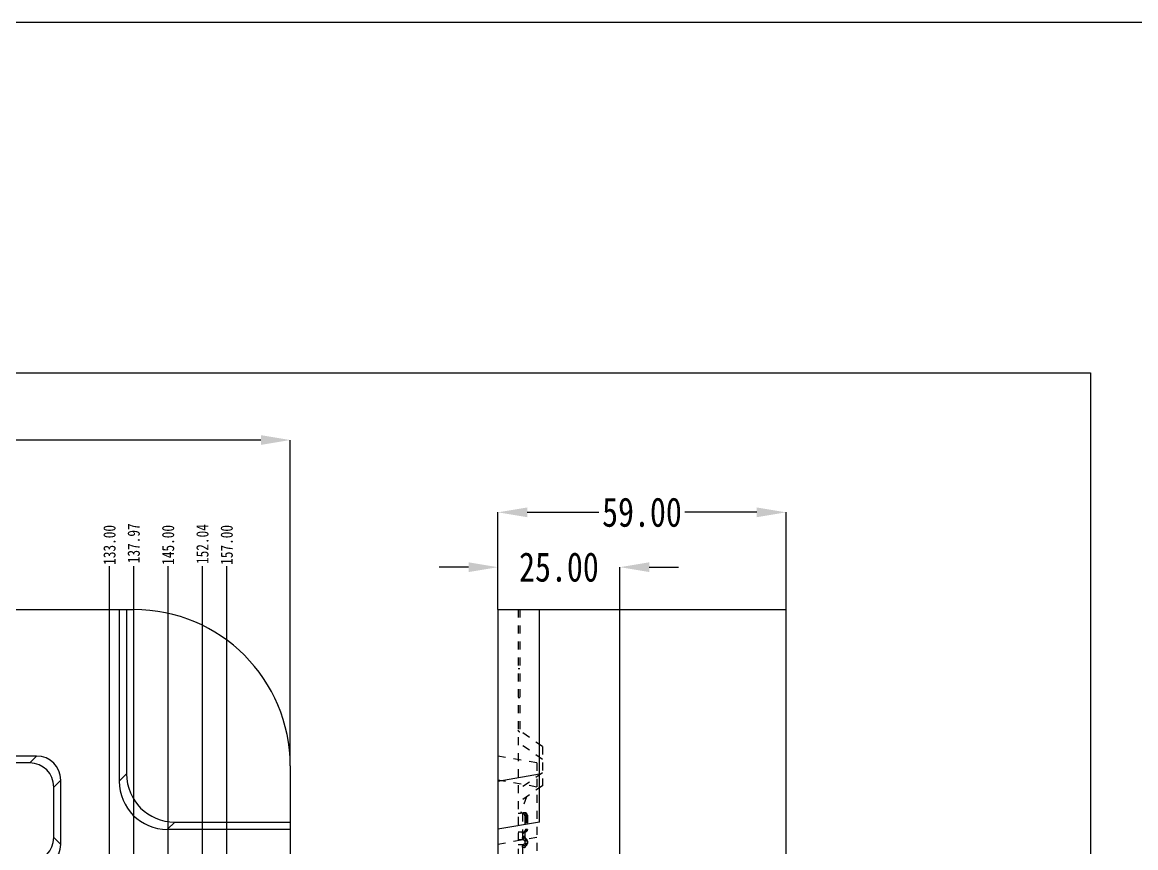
# Model space of a CAD drawing. Header units: millimetres. Extents: x -174 to 1895, y -261 to 458.
# Drawn here: x 273.4 to 501.4, y 288.7 to 457.7 of the extents above; entities that cross this region are included whole.
import ezdxf

# ---------------------------------------------------------------- set-up
doc = ezdxf.new("R2010")
doc.units = ezdxf.units.MM
doc.header["$LTSCALE"] = 16.335
doc.header["$PDMODE"] = 3
doc.header["$PDSIZE"] = 0.3125
doc.linetypes.add('HIDDEN', pattern=[0.2, 0.1, -0.1])
doc.layers.get('0').update_dxf_attribs({"linetype": 'CONTINUOUS'})
doc.layers.get('Defpoints').update_dxf_attribs({"linetype": 'CONTINUOUS'})
doc.layers.add('202', color=7, linetype='CONTINUOUS')
doc.layers.add('dim', color=82, linetype='CONTINUOUS', lineweight=9)
doc.styles.get("Standard").update_dxf_attribs({"font": 'txt', "width": 0.8})
doc.dimstyles.get("Standard").update_dxf_attribs({"dimtxt": 0.15625, "dimasz": 0.1875, "dimexe": 0.125, "dimexo": 0.0625, "dimtad": 0, "dimtih": 1, "dimtoh": 1, "dimdsep": 46, "dimtxsty": 'Standard', "dimcen": 0.09, "dimadec": 0, "dimazin": 0, "dimtp": 0.01, "dimtm": 0.01, "dimtfac": 1, "dimtofl": 0, "dimtmove": 0, "dimatfit": 3, "dimfxl": 0, "dimtolj": 1, "dimarcsym": 0})

# ---------------------------------------------------------------- blocks, each defined once
blk = doc.blocks.new('*D2')
at = {"color": 6, "lineweight": -2}
for p, q in [((364.78, 346.17), (358.78, 346.17)), ((370.78, 337.5), (370.78, 346.17)), ((395.78, 277.5), (395.78, 346.17)), ((401.78, 346.17), (407.78, 346.17))]:
    blk.add_line(p, q, dxfattribs=at)
at = {"color": 6}
for points in [[(364.78, 347.17), (364.78, 345.17), (370.78, 346.17)], [(401.78, 347.17), (401.78, 345.17), (395.78, 346.17)]]:
    blk.add_solid(points, dxfattribs=at)
at = {"layer": 'Defpoints', "color": 0}
for p in [(370.78, 346.17), (370.78, 337.5), (395.78, 277.5)]:
    blk.add_point(p, dxfattribs=at)
at = {"color": 4, "insert": (383.28, 346.17), "char_height": 6, "attachment_point": 5}
blk.add_mtext('\\A1;25.00', dxfattribs=at)
blk = doc.blocks.new('*D3')
at = {"color": 6, "lineweight": -2}
for p, q in [((370.78, 337.5), (370.78, 357.4)), ((376.78, 357.4), (391.48, 357.4)), ((423.78, 357.4), (409.08, 357.4)), ((429.78, 337.5), (429.78, 357.4))]:
    blk.add_line(p, q, dxfattribs=at)
at = {"color": 6}
for points in [[(376.78, 358.4), (376.78, 356.4), (370.78, 357.4)], [(423.78, 358.4), (423.78, 356.4), (429.78, 357.4)]]:
    blk.add_solid(points, dxfattribs=at)
at = {"layer": 'Defpoints', "color": 0}
for p in [(370.78, 357.4), (370.78, 337.5), (429.78, 337.5)]:
    blk.add_point(p, dxfattribs=at)
at = {"color": 4, "insert": (400.28, 357.4), "char_height": 6, "attachment_point": 5}
blk.add_mtext('\\A1;59.00', dxfattribs=at)
blk = doc.blocks.new('*D16')
at = {"layer": 'Defpoints', "color": 0}
for p in [(291.27, 346.4), (291.27, 234.7), (158.27, 195)]:
    blk.add_point(p, dxfattribs=at)
at = {"layer": 'dim', "color": 6, "lineweight": -2}
blk.add_line((291.27, 234.7), (291.27, 346.4), dxfattribs=at)
at = {"layer": 'dim', "color": 4, "insert": (291.27, 350.73), "char_height": 2.5, "attachment_point": 5, "rotation": 90}
blk.add_mtext('\\A1;133.00', dxfattribs=at)
blk = doc.blocks.new('*D17')
at = {"layer": 'Defpoints', "color": 0}
for p in [(296.23, 346.4), (296.23, 237.5), (158.27, 195)]:
    blk.add_point(p, dxfattribs=at)
at = {"layer": 'dim', "color": 6, "lineweight": -2}
blk.add_line((296.23, 237.5), (296.23, 346.4), dxfattribs=at)
at = {"layer": 'dim', "color": 4, "insert": (296.23, 351.06), "char_height": 2.5, "attachment_point": 5, "rotation": 90}
blk.add_mtext('\\A1;137.97', dxfattribs=at)
blk = doc.blocks.new('*D18')
at = {"layer": 'Defpoints', "color": 0}
for p in [(303.27, 346.4), (303.27, 233.64), (158.27, 195)]:
    blk.add_point(p, dxfattribs=at)
at = {"layer": 'dim', "color": 6, "lineweight": -2}
blk.add_line((303.27, 233.64), (303.27, 346.4), dxfattribs=at)
at = {"layer": 'dim', "color": 4, "insert": (303.27, 350.73), "char_height": 2.5, "attachment_point": 5, "rotation": 90}
blk.add_mtext('\\A1;145.00', dxfattribs=at)
blk = doc.blocks.new('*D19')
at = {"layer": 'Defpoints', "color": 0}
for p in [(310.3, 346.4), (310.3, 236.81), (158.27, 195)]:
    blk.add_point(p, dxfattribs=at)
at = {"layer": 'dim', "color": 6, "lineweight": -2}
blk.add_line((310.3, 236.81), (310.3, 346.4), dxfattribs=at)
at = {"layer": 'dim', "color": 4, "insert": (310.3, 350.9), "char_height": 2.5, "attachment_point": 5, "rotation": 90}
blk.add_mtext('\\A1;152.04', dxfattribs=at)
blk = doc.blocks.new('*D20')
at = {"layer": 'Defpoints', "color": 0}
for p in [(315.27, 346.4), (315.27, 234.7), (158.27, 195)]:
    blk.add_point(p, dxfattribs=at)
at = {"layer": 'dim', "color": 6, "lineweight": -2}
blk.add_line((315.27, 234.7), (315.27, 346.4), dxfattribs=at)
at = {"layer": 'dim', "color": 4, "insert": (315.27, 350.73), "char_height": 2.5, "attachment_point": 5, "rotation": 90}
blk.add_mtext('\\A1;157.00', dxfattribs=at)
blk = doc.blocks.new('*D34')
at = {"color": 6, "lineweight": -2}
for p, q in [((-11.73, 305.5), (-11.73, 372.2)), ((-5.73, 372.2), (98.58, 372.2)), ((322.27, 372.2), (120.18, 372.2)), ((328.27, 305.5), (328.27, 372.2))]:
    blk.add_line(p, q, dxfattribs=at)
at = {"color": 6}
for points in [[(-5.73, 373.2), (-5.73, 371.2), (-11.73, 372.2)], [(322.27, 373.2), (322.27, 371.2), (328.27, 372.2)]]:
    blk.add_solid(points, dxfattribs=at)
at = {"layer": 'Defpoints', "color": 0}
for p in [(-11.73, 372.2), (-11.73, 305.5), (328.27, 305.5)]:
    blk.add_point(p, dxfattribs=at)
at = {"color": 4, "insert": (109.38, 372.2), "char_height": 6, "attachment_point": 5}
blk.add_mtext('\\A1;340.00', dxfattribs=at)

msp = doc.modelspace()

# ---------------------------------------------------------------- linework, layer by layer
for points in [[(-173.858, 457.734), (1894.972, 457.734), (1894.972, -81.662), (-173.858, -81.662)], [(-71.082, 385.971), (492.08, 385.971), (492.08, -18.425), (-71.082, -18.425)]]:
    msp.add_lwpolyline(points, close=True)
at = {"layer": '202', "color": 7, "linetype": 'Continuous'}
for p, q in [((20.267, 337.497), (296.267, 337.497)), ((293.267, 337.497), (293.267, 302.345)), ((294.766, 337.497), (294.766, 303.844)), ((370.783, 337.497), (370.783, 52.497)), ((370.783, 337.497), (429.783, 337.497)), ((379.283, 293.996), (379.283, 337.497)), ((429.783, 52.497), (429.783, 337.497)), ((276.343, 307.497), (246.191, 307.497)), ((274.933, 306.086), (247.602, 306.086)), ((274.933, 306.086), (276.343, 307.497)), ((328.267, 305.497), (328.267, 84.497)), ((293.267, 302.345), (294.766, 303.844)), ((370.783, 302.345), (379.283, 303.844)), ((281.267, 302.573), (279.857, 301.162)), ((279.857, 290.831), (279.857, 301.162)), ((281.267, 289.421), (281.267, 302.573)), ((304.614, 293.996), (303.115, 292.497)), ((303.115, 292.497), (328.267, 292.497)), ((304.614, 293.996), (328.267, 293.996)), ((379.283, 293.996), (370.783, 292.497)), ((279.857, 290.831), (281.267, 289.421))]:
    msp.add_line(p, q, dxfattribs=at)
at = {"layer": '202', "color": 8, "linetype": 'HIDDEN'}
for p, q in [((374.903, 337.497), (374.903, 280.387)), ((375.253, 337.497), (375.253, 312.359)), ((374.903, 325.428), (375.253, 325.428)), ((375.253, 319.428), (374.903, 319.428)), ((379.903, 309.428), (374.903, 312.93)), ((379.903, 306.807), (374.903, 310.308)), ((379.903, 309.428), (379.903, 301.431)), ((378.783, 306.086), (370.783, 307.497)), ((378.783, 306.086), (378.783, 285.907)), ((379.903, 304.052), (374.903, 300.551)), ((378.783, 301.162), (370.783, 302.573)), ((379.903, 301.431), (374.903, 297.93)), ((376.652, 299.154), (375.42, 295.77)), ((375.419, 295.765), (374.903, 295.765)), ((375.461, 295.882), (376.313, 295.882)), ((375.81, 295.742), (375.81, 290.826)), ((376.313, 295.882), (376.313, 295.875)), ((376.313, 295.252), (376.313, 290.973)), ((376.564, 295.373), (376.564, 292.45)), ((376.815, 295.373), (376.564, 295.373)), ((376.815, 295.379), (376.815, 292.45)), ((374.903, 291.962), (376.313, 291.962)), ((376.207, 291.945), (376.179, 291.927)), ((376.228, 291.963), (376.185, 291.93)), ((376.286, 292.043), (376.207, 291.945)), ((376.301, 292.079), (376.228, 291.963)), ((376.313, 292.142), (376.286, 292.043)), ((376.313, 292.137), (376.301, 292.079)), ((376.313, 292.137), (376.313, 292.142)), ((376.313, 291.951), (376.347, 291.948)), ((376.313, 291.947), (376.323, 291.947)), ((376.347, 291.948), (376.348, 291.948)), ((376.815, 292.45), (376.564, 292.45)), ((378.783, 290.831), (370.783, 289.421)), ((376.023, 290.354), (374.903, 290.354)), ((376.419, 290.664), (376.023, 290.354)), ((376.564, 290.538), (376.313, 290.103)), ((376.313, 290.103), (376.313, 289.6)), ((376.815, 290.103), (376.313, 290.103)), ((376.313, 289.6), (376.564, 289.165)), ((376.815, 289.6), (376.313, 289.6)), ((376.815, 290.103), (376.815, 289.6)), ((376.023, 289.349), (374.903, 289.349)), ((375.81, 288.877), (375.81, 279.616)), ((376.023, 289.349), (376.419, 289.04))]:
    msp.add_line(p, q, dxfattribs=at)
for points in [[(376.185, 291.93), (376.171, 291.923), (376.227, 291.936), (376.347, 291.948)], [(376.179, 291.927), (376.173, 291.924), (376.26, 291.94), (376.347, 291.948)]]:
    msp.add_lwpolyline(points, dxfattribs=at)
at = {"layer": '202', "color": 7, "linetype": 'Continuous'}
msp.add_arc((296.267, 305.497), 32, 0, 90, dxfattribs=at)
at = {"layer": '202', "color": 8, "linetype": 'HIDDEN'}
for centre, radius, start, end in [((376.313, 295.373), 0.502, 359.996, 90.0757), ((376.312, 295.39), 0.485, 79.3218, 89.96332), ((375.911, 292.157), 0.405, 325.52847, 332.87198), ((375.929, 292.148), 0.384, 332.87462, 342.1177), ((376.313, 292.465), 0.502, 270, 0), ((375.814, 287.414), 3.621, 86.08337, 90.0567), ((377.025, 291.035), 1.215, 180.00452, 191.69733), ((376.815, 288.73), 1.005, 120, 180), ((376.993, 291.029), 1.182, 191.70339, 203.03141), ((376.958, 291.014), 1.144, 203.06187, 211.38222), ((376.925, 290.995), 1.106, 211.40078, 215.40392), ((376.815, 290.973), 1.005, 218.02647, 240), ((376.815, 290.973), 0.502, 180, 240), ((376.313, 290.103), 0.502, 0, 60), ((376.313, 289.6), 0.502, 300, 360), ((376.815, 288.73), 0.502, 120, 180)]:
    msp.add_arc(centre, radius, start, end, dxfattribs=at)
for major_axis, start_param, end_param in [((5.268, -3.689), 1.1599609, 1.2423468), ((-5.268, 3.689), 4.3015535, 4.3839394)]:
    msp.add_ellipse((371.466, 311.43), major_axis=major_axis, ratio=0.4975428, start_param=start_param, end_param=end_param, dxfattribs=at)
at = {"layer": '202', "color": 7, "linetype": 'Continuous'}
for centre, major_axis, start_param, end_param in [((274.779, 301.009), (3.644, 3.644), 5.5128663, 7.0535043), ((276.19, 302.42), (-3.644, -3.644), 2.3712736, 3.9119117), ((304.92, 304.15), (7.288, 7.288), -3.9119117, -2.3712736), ((303.421, 302.651), (-7.288, -7.288), -0.770319, 0.770319), ((274.779, 290.984), (3.644, -3.644), 5.5128663, 7.0535043), ((276.19, 289.574), (-3.644, 3.644), 2.3712736, 3.9119117)]:
    msp.add_ellipse(centre, major_axis=major_axis, ratio=0.9702875, start_param=start_param, end_param=end_param, dxfattribs=at)
at = {"layer": '202', "color": 8, "linetype": 'HIDDEN'}
for points, knots in [([(376.313, 295.875), (376.241, 295.872), (376.11, 295.865), (375.95, 295.849), (375.809, 295.795), (375.81, 295.742)], [0, 0, 0, 0, 0.4023138, 0.7017668, 1, 1, 1, 1]), ([(375.81, 295.742), (375.81, 295.757), (375.826, 295.793), (375.859, 295.81), (375.877, 295.818)], [0, 0, 0, 0, 0.4267742, 1, 1, 1, 1]), ([(376.313, 295.252), (376.313, 295.378), (376.202, 295.641), (375.938, 295.742), (375.81, 295.742)], [0, 0, 0, 0, 0.4954838, 1, 1, 1, 1]), ([(376.061, 295.675), (376.041, 295.686), (375.962, 295.723), (375.874, 295.742), (375.81, 295.742)], [0, 0, 0, 0, 0.2608606, 1, 1, 1, 1]), ([(376.302, 295.875), (376.379, 295.877), (376.492, 295.743), (376.546, 295.559), (376.563, 295.435), (376.564, 295.373)], [0, 0, 0, 0, 0.3890413, 0.6874626, 1, 1, 1, 1]), ([(376.564, 295.373), (376.563, 295.433), (376.547, 295.553), (376.494, 295.736), (376.39, 295.868), (376.313, 295.875)], [0, 0, 0, 0, 0.3076204, 0.603738, 1, 1, 1, 1]), ([(376.564, 295.373), (376.563, 295.433), (376.547, 295.553), (376.494, 295.736), (376.39, 295.868), (376.313, 295.875)], [0, 0, 0, 0, 0.3076204, 0.603738, 1, 1, 1, 1]), ([(376.564, 295.373), (376.528, 295.372), (376.465, 295.365), (376.383, 295.346), (376.325, 295.309), (376.313, 295.27), (376.313, 295.252)], [0, 0, 0, 0, 0.3530695, 0.6280375, 0.8279741, 1, 1, 1, 1]), ([(376.43, 295.355), (376.421, 295.353), (376.391, 295.344), (376.361, 295.331), (376.344, 295.317)], [0, 0, 0, 0, 0.2887835, 1, 1, 1, 1]), ([(376.564, 295.373), (376.551, 295.372), (376.506, 295.369), (376.462, 295.363), (376.43, 295.355)], [0, 0, 0, 0, 0.2786841, 1, 1, 1, 1]), ([(375.81, 291.716), (375.934, 291.716), (376.126, 291.777), (376.283, 291.966), (376.313, 292.084), (376.313, 292.142)], [0, 0, 0, 0, 0.5169831, 0.7567313, 1, 1, 1, 1]), ([(375.81, 291.716), (375.909, 291.716), (376.097, 291.762), (376.235, 291.9), (376.272, 291.975)], [0, 0, 0, 0, 0.5410417, 1, 1, 1, 1]), ([(375.81, 291.716), (375.812, 291.754), (375.841, 291.836), (375.963, 291.907), (376.124, 291.939), (376.246, 291.947), (376.313, 291.951)], [0, 0, 0, 0, 0.1874506, 0.39542, 0.6677123, 1, 1, 1, 1]), ([(375.865, 291.844), (375.839, 291.821), (375.813, 291.776), (375.81, 291.728), (375.81, 291.716)], [0, 0, 0, 0, 0.7402579, 1, 1, 1, 1]), ([(376.564, 292.45), (376.523, 292.446), (376.447, 292.432), (376.324, 292.336), (376.313, 292.215), (376.313, 292.142)], [0, 0, 0, 0, 0.2765828, 0.5076109, 1, 1, 1, 1]), ([(376.815, 292.45), (376.815, 292.382), (376.787, 292.246), (376.636, 292.03), (376.437, 291.947), (376.313, 291.947)], [0, 0, 0, 0, 0.2593273, 0.5189364, 1, 1, 1, 1]), ([(376.348, 291.948), (376.383, 291.951), (376.456, 291.993), (376.521, 292.108), (376.562, 292.265), (376.567, 292.384), (376.564, 292.45)], [0, 0, 0, 0, 0.1783537, 0.3921354, 0.6661865, 1, 1, 1, 1]), ([(376.348, 291.948), (376.374, 291.95), (376.409, 291.965), (376.435, 291.988), (376.442, 291.995)], [0, 0, 0, 0, 0.7331296, 1, 1, 1, 1]), ([(376.539, 292.183), (376.545, 292.203), (376.563, 292.291), (376.567, 292.381), (376.564, 292.45)], [0, 0, 0, 0, 0.2297107, 1, 1, 1, 1]), ([(375.81, 291.035), (375.81, 290.856), (375.866, 290.61), (375.988, 290.403), (376.023, 290.354)], [0, 0, 0, 0, 0.7480657, 1, 1, 1, 1]), ([(376.313, 290.973), (376.313, 290.978), (376.298, 290.989), (376.251, 291.004), (376.145, 291.022), (375.991, 291.032), (375.872, 291.035), (375.81, 291.035)], [0, 0, 0, 0, 0.0288386, 0.0881128, 0.3057299, 0.6369295, 1, 1, 1, 1]), ([(375.81, 290.826), (375.873, 290.826), (375.992, 290.833), (376.152, 290.861), (376.261, 290.9), (376.313, 290.951), (376.313, 290.973)], [0, 0, 0, 0, 0.3440443, 0.6603414, 0.8796147, 1, 1, 1, 1]), ([(376.023, 290.354), (375.96, 290.416), (375.852, 290.561), (375.81, 290.739), (375.81, 290.826)], [0, 0, 0, 0, 0.5058766, 1, 1, 1, 1]), ([(376.244, 290.9), (376.255, 290.905), (376.283, 290.922), (376.313, 290.951), (376.313, 290.973)], [0, 0, 0, 0, 0.3398794, 1, 1, 1, 1]), ([(375.81, 288.877), (375.81, 288.964), (375.852, 289.142), (375.96, 289.287), (376.023, 289.349)], [0, 0, 0, 0, 0.4942243, 1, 1, 1, 1]), ([(375.81, 288.877), (375.873, 288.877), (375.992, 288.87), (376.152, 288.842), (376.261, 288.803), (376.313, 288.752), (376.313, 288.73)], [0, 0, 0, 0, 0.3440575, 0.660358, 0.8796236, 1, 1, 1, 1]), ([(376.244, 288.804), (376.254, 288.798), (376.283, 288.782), (376.313, 288.753), (376.313, 288.73)], [0, 0, 0, 0, 0.3399905, 1, 1, 1, 1])]:
    msp.add_open_spline(points, degree=3, knots=knots, dxfattribs=at)
for points in [[(376.344, 295.317), (376.326, 295.302), (376.313, 295.276), (376.313, 295.252)], [(376.549, 295.816), (376.503, 295.84), (376.453, 295.857), (376.402, 295.867)], [(376.729, 295.654), (376.684, 295.721), (376.62, 295.778), (376.549, 295.816)], [(376.815, 295.373), (376.815, 295.471), (376.784, 295.573), (376.729, 295.654)], [(376.313, 291.951), (376.271, 291.948), (376.229, 291.946), (376.187, 291.942)], [(376.272, 291.975), (376.297, 292.024), (376.312, 292.081), (376.313, 292.137)], [(376.295, 292.03), (376.306, 292.064), (376.312, 292.101), (376.313, 292.137)], [(376.313, 291.947), (376.326, 291.947), (376.379, 291.95), (376.326, 291.947), (376.313, 291.947)], [(376.313, 291.947), (376.326, 291.947), (376.379, 291.95), (376.326, 291.947), (376.313, 291.947)], [(376.408, 292.396), (376.429, 292.411), (376.454, 292.423), (376.479, 292.431)], [(376.479, 292.431), (376.506, 292.44), (376.535, 292.446), (376.564, 292.45)], [(375.81, 290.826), (375.81, 290.769), (375.819, 290.712), (375.835, 290.658)], [(375.835, 290.658), (375.85, 290.604), (375.874, 290.552), (375.903, 290.504)], [(375.903, 290.504), (375.937, 290.449), (375.978, 290.399), (376.023, 290.354)], [(375.861, 289.118), (375.828, 289.043), (375.81, 288.959), (375.81, 288.877)], [(375.929, 289.238), (375.902, 289.201), (375.879, 289.16), (375.861, 289.118)], [(376.023, 289.349), (375.989, 289.315), (375.957, 289.278), (375.929, 289.238)]]:
    msp.add_open_spline(points, degree=3, dxfattribs=at)

# ---------------------------------------------------------------- dimensions: what is measured, and where the dimension line sits
dim = msp.add_linear_dim(base=(-11.733, 372.203), p1=(328.267, 305.497), p2=(-11.733, 305.497), dimstyle='Standard', override={"dimtxt": 6, "dimasz": 6, "dimexe": 0, "dimexo": 0, "dimgap": 0, "dimtih": 0, "dimtoh": 0, "dimzin": 0, "dimcen": 0, "dimclrd": 6, "dimclre": 6, "dimclrt": 4, "dimtp": 0, "dimtm": 0, "dimtzin": 0})
dim.commit()
dim.dimension.update_dxf_attribs({"geometry": '*D34', "text_midpoint": (109.378, 372.203), "dimtype": 160})
for base, p1, picture, middle in [((370.783, 357.398), (429.783, 337.497), '*D3', (400.283, 357.398)), ((370.783, 346.172), (395.783, 277.497), '*D2', (383.283, 346.172))]:
    dim = msp.add_linear_dim(base=base, p1=p1, p2=(370.783, 337.497), dimstyle='Standard', override={"dimtxt": 6, "dimasz": 6, "dimexe": 0, "dimexo": 0, "dimgap": 0, "dimtih": 0, "dimtoh": 0, "dimzin": 0, "dimcen": 0, "dimclrd": 6, "dimclre": 6, "dimclrt": 4, "dimtp": 0, "dimtm": 0, "dimtzin": 0})
    dim.commit()
    dim.dimension.update_dxf_attribs({"geometry": picture, "text_midpoint": middle})
at = {"layer": 'dim'}
for feature_location, offset, origin, picture, middle in [((296.232210496, 237.496731306), (0, 108.900341854), (158.267210496, 194.996731306), '*D17', (296.232210496, 351.063739826)), ((310.302210496, 236.809525877), (0, 109.587547282), (158.267210496, 194.996731306), '*D19', (310.302210496, 350.89707316)), ((291.267, 234.697), (0, 111.7), (158.267, 194.997), '*D16', (291.267, 350.73)), ((303.267, 233.644), (0, 112.753), (158.267, 194.997), '*D18', (303.267, 350.73)), ((315.267, 234.697), (0, 111.7), (158.267, 194.997), '*D20', (315.267, 350.73))]:
    dim = msp.add_ordinate_dim(feature_location=feature_location, offset=offset, dtype=1, origin=origin, dimstyle='Standard', override={"dimtxt": 2.5, "dimasz": 2, "dimexe": 0, "dimexo": 0, "dimgap": 0, "dimtih": 0, "dimtoh": 0, "dimzin": 0, "dimcen": 0, "dimclrd": 6, "dimclre": 6, "dimclrt": 4, "dimtp": 0, "dimtm": 0, "dimtzin": 0}, dxfattribs=at)
    dim.commit()
    dim.dimension.update_dxf_attribs({"geometry": picture, "text_midpoint": middle})

doc.saveas('drawing.dxf')
